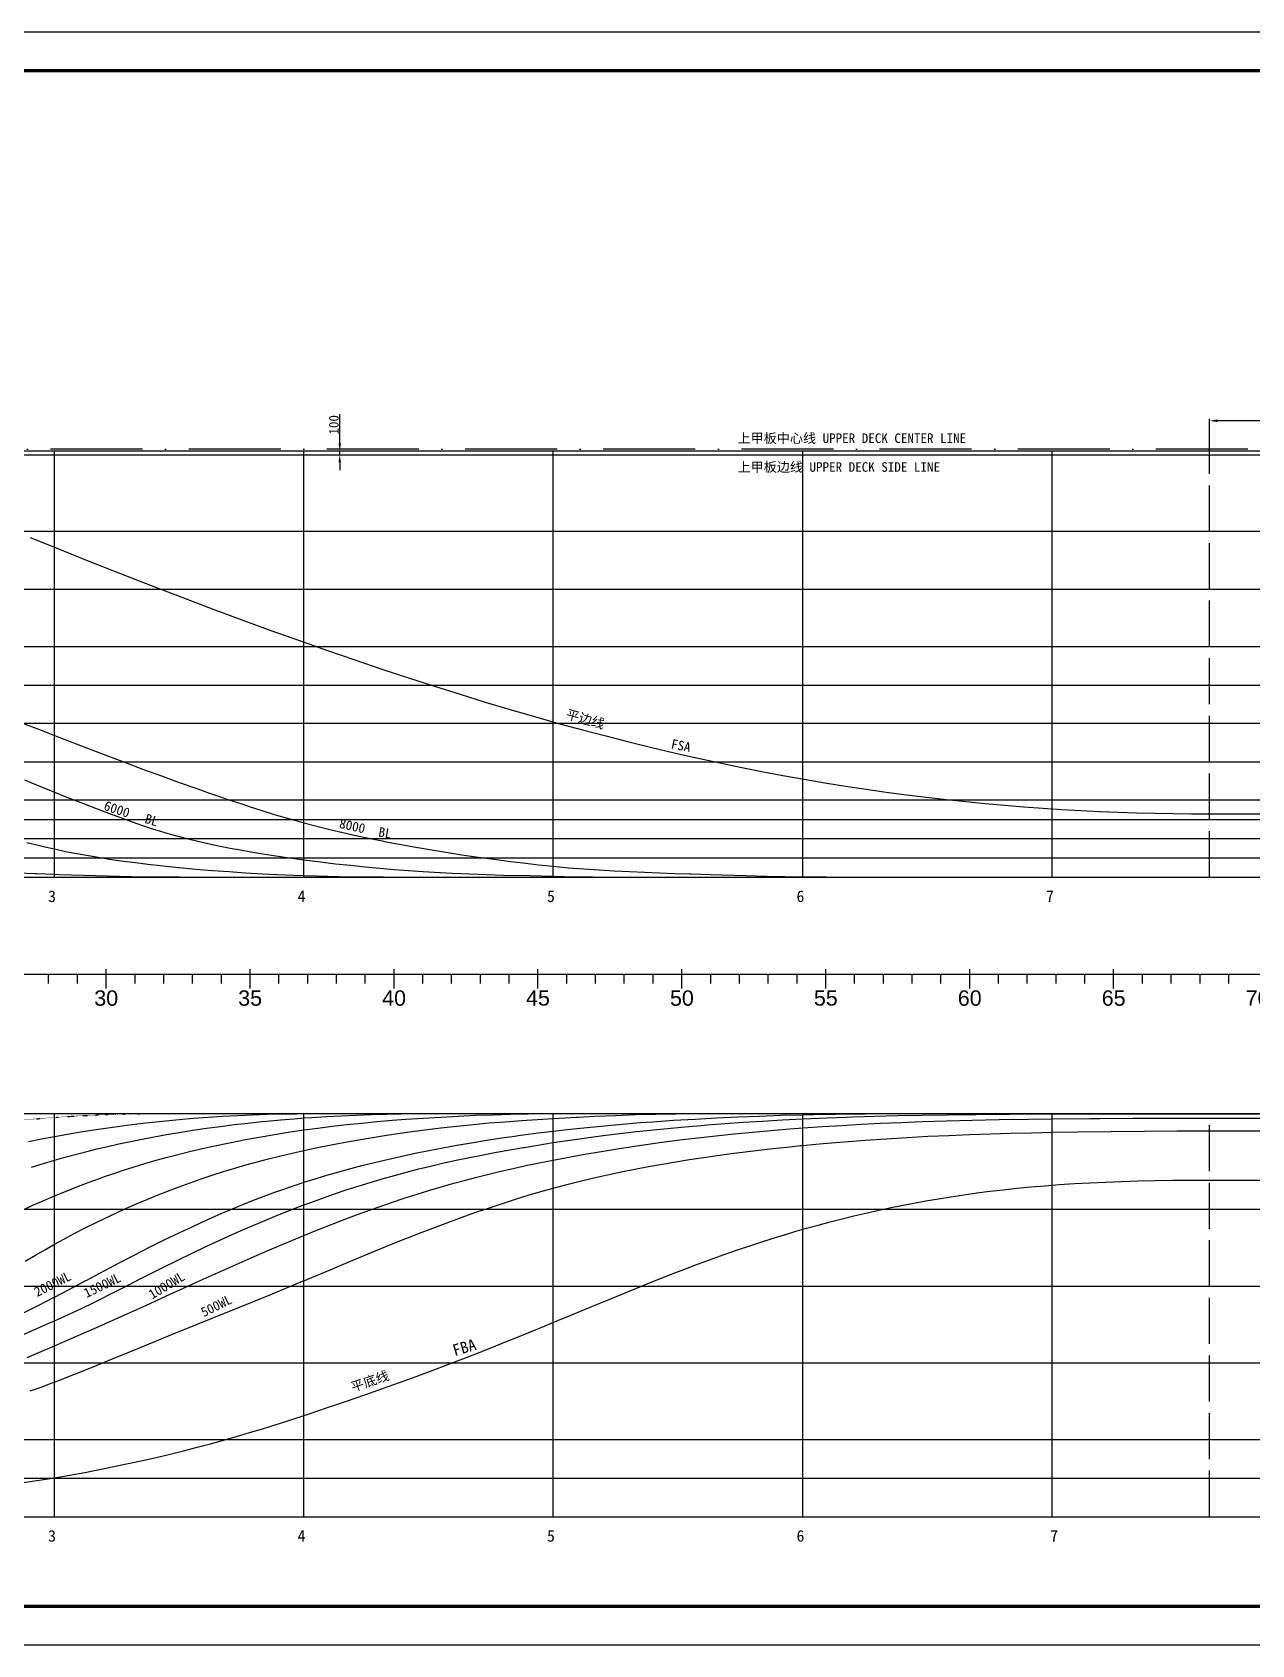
# Model space of a CAD drawing. Header units: millimetres. Extents: x 144707 to 335107, y -68023 to 180297.
# Drawn here: x 258339 to 290115, y 56138 to 98138 of the extents above; entities that cross this region are included whole.
import ezdxf
from ezdxf.enums import TextEntityAlignment as Align

# ---------------------------------------------------------------- set-up
doc = ezdxf.new("R2010")
doc.units = ezdxf.units.MM
for name, pattern in [('ACAD_ISO02W100', [15, 12, -3]), ('ACAD_ISO07W100', [3.5, 0.5, -3]), ('ACAD_ISO10W100', [18, 12, -3, 0, -3])]:
    doc.linetypes.add(name, pattern=pattern)
for name, color, linetype in [('11', 7, 'Continuous'), ('11TEXTE', 4, 'Continuous'), ('DIMENSION', 221, 'Continuous'), ('WATER LINE', 62, 'Continuous')]:
    doc.layers.add(name, color=color, linetype=linetype)
doc.styles.add('SWISS721LIGHTBT', font='swissl.ttf')
doc.dimstyles.new('ISO-25', dxfattribs={"dimtxt": 250, "dimasz": 200, "dimexe": 50, "dimexo": 30, "dimgap": 30, "dimtad": 1, "dimdec": 3, "dimdsep": 46, "dimtxsty": 'Standard', "dimcen": 2.5, "dimadec": 0, "dimazin": 0, "dimtfac": 1, "dimtdec": 3, "dimtmove": 0, "dimatfit": 3, "dimfxl": 1, "dimarcsym": 0})

# ---------------------------------------------------------------- blocks, each defined once
blk = doc.blocks.new('FRAMENUMBER')
for p, q in [((20850, -500), (20850, 0)), ((24600, -500), (24600, 0)), ((28350, -500), (28350, 0)), ((32100, -500), (32100, 0)), ((35850, -500), (35850, 0)), ((39600, -500), (39600, 0)), ((43350, -500), (43350, 0)), ((47100, -500), (47100, 0)), ((19350, -375), (19350, -125)), ((20100, -375), (20100, -125)), ((21600, -375), (21600, -125)), ((22350, -375), (22350, -125)), ((23100, -375), (23100, -125)), ((23850, -375), (23850, -125)), ((25350, -375), (25350, -125)), ((26100, -375), (26100, -125)), ((26850, -375), (26850, -125)), ((27600, -375), (27600, -125)), ((29100, -375), (29100, -125)), ((29850, -375), (29850, -125)), ((30600, -375), (30600, -125)), ((31350, -375), (31350, -125)), ((32850, -375), (32850, -125)), ((33600, -375), (33600, -125)), ((34350, -375), (34350, -125)), ((35100, -375), (35100, -125)), ((36600, -375), (36600, -125)), ((37350, -375), (37350, -125)), ((38100, -375), (38100, -125)), ((38850, -375), (38850, -125)), ((40350, -375), (40350, -125)), ((41100, -375), (41100, -125)), ((41850, -375), (41850, -125)), ((42600, -375), (42600, -125)), ((44100, -375), (44100, -125)), ((44850, -375), (44850, -125)), ((45600, -375), (45600, -125)), ((46350, -375), (46350, -125)), ((47850, -375), (47850, -125)), ((48600, -375), (48600, -125)), ((49350, -375), (49350, -125)), ((50100, -375), (50100, -125))]:
    blk.add_line(p, q)
at = {"layer": '11TEXTE', "style": 'SWISS721LIGHTBT'}
for s, p in [('30', (20850, -750)), ('35', (24600, -750)), ('40', (28350, -750)), ('45', (32100, -750)), ('50', (35850, -750)), ('55', (39600, -750)), ('60', (43350, -750)), ('65', (47100, -750)), ('70', (50850, -750))]:
    blk.add_text(s, height=400, dxfattribs=at).set_placement(p, align=Align.MIDDLE)
blk = doc.blocks.new('*D24')
at = {"layer": 'DEFPOINTS', "color": 0, "transparency": 16777216}
for p in [(266283, 87233), (266283, 87133), (266352, 87133)]:
    blk.add_point(p, dxfattribs=at)
at = {"layer": 'DIMENSION', "color": 0, "lineweight": -2, "transparency": 16777216}
for p, q in [((266352, 87433), (266352, 88193)), ((266313, 87233), (266402, 87233)), ((266313, 87133), (266402, 87133)), ((266352, 87133), (266352, 87233)), ((266352, 86933), (266352, 86733))]:
    blk.add_line(p, q, dxfattribs=at)
at = {"layer": 'DIMENSION', "color": 0, "transparency": 16777216}
for points in [[(266318, 87433), (266385, 87433), (266352, 87233)], [(266318, 86933), (266385, 86933), (266352, 87133)]]:
    blk.add_solid(points, dxfattribs=at)
at = {"layer": 'DIMENSION', "color": 0, "transparency": 16777216, "insert": (266197, 87913), "char_height": 250, "attachment_point": 5, "rotation": 90}
blk.add_mtext('100', dxfattribs=at)
blk = doc.blocks.new('*D30')
at = {"layer": 'DEFPOINTS', "color": 0, "transparency": 16777216}
for p in [(289017, 88019), (289017, 87133), (304417, 87133)]:
    blk.add_point(p, dxfattribs=at)
at = {"layer": 'DIMENSION', "color": 0, "lineweight": -2, "transparency": 16777216}
for p, q in [((289017, 87163), (289017, 88069)), ((304217, 88019), (289217, 88019)), ((304417, 87163), (304417, 88069))]:
    blk.add_line(p, q, dxfattribs=at)
at = {"layer": 'DIMENSION', "color": 0, "transparency": 16777216}
for points in [[(289217, 88053), (289217, 87986), (289017, 88019)], [(304217, 88053), (304217, 87986), (304417, 88019)]]:
    blk.add_solid(points, dxfattribs=at)
at = {"layer": 'DIMENSION', "color": 0, "transparency": 16777216, "insert": (296717, 88174), "char_height": 250, "attachment_point": 5}
blk.add_mtext('15400', dxfattribs=at)

msp = doc.modelspace()

# ---------------------------------------------------------------- linework, layer by layer
at = {"color": 3, "linetype": 'ACAD_ISO10W100', "ltscale": 200}
msp.add_line((304416.5743, 87283.3831), (236116.5743, 87283.3831), dxfattribs=at)
at = {"color": 1}
msp.add_line((289016.5743, 77783.3831), (304416.5743, 77783.3831), dxfattribs=at)
at = {"color": 3}
msp.add_line((289016.5743, 68243.3825), (304416.5743, 68243.3825), dxfattribs=at)
at = {"color": 1}
for points in [[(216206.5908, 56138.493), (335106.5908, 56138.493), (335106.5908, 98138.493), (216206.5908, 98138.493)], [(218706.5908, 57138.493), (334106.5908, 57138.493), (334106.5908, 97138.493), (218706.5908, 97138.493)]]:
    msp.add_lwpolyline(points, close=True, dxfattribs=at)
at = {"color": 1, "const_width": 80}
msp.add_lwpolyline([(218706.5908, 97138.493), (334106.5908, 97138.493), (334106.5908, 57138.493), (218706.5908, 57138.493), (218706.5908, 97178.493)], dxfattribs=at)
at = {"color": 1, "linetype": 'ACAD_ISO02W100', "ltscale": 100}
for points in [[(289016.5743, 76133.3831), (289016.5743, 87283.3831)], [(289016.5743, 59473.3825), (289016.5743, 69973.3825)]]:
    msp.add_lwpolyline(points, dxfattribs=at)
at = {"color": 52}
for points in [[(304416.5743, 85133.3831), (229135.5245, 85133.3831)], [(229135.5245, 83633.3831), (304416.5743, 83633.3831)], [(304416.5743, 82133.3831), (229135.5245, 82133.3831)], [(229135.5245, 81133.3831), (304416.5743, 81133.3831)], [(304416.5743, 80133.3831), (229135.5245, 80133.3831)], [(229135.5245, 79133.3831), (304416.5743, 79133.3831)], [(304416.5743, 78133.3831), (229135.5245, 78133.3831)], [(229135.5245, 77633.3831), (304416.5743, 77633.3831)], [(304416.5743, 77133.3831), (229135.5245, 77133.3831)], [(229135.5245, 76633.3831), (304416.5743, 76633.3831)]]:
    msp.add_lwpolyline(points, dxfattribs=at)
for points in [[(245866.5743, 76133.3831), (287756.5737, 76133.3831)], [(254596.5731, 76133.3831), (287756.5737, 76133.3831)], [(258120.5752, 76133.3831), (258503.5769, 76133.3831)], [(258503.5769, 76133.3831), (259268.5732, 76133.3831)], [(258832.5747, 76133.3831), (287756.5737, 76133.3831)], [(259268.5732, 76133.3831), (260030.5758, 76133.3831)], [(260030.5758, 76133.3831), (260792.5753, 76133.3831)], [(260792.5753, 76133.3831), (261552.5728, 76133.3831)], [(261552.5728, 76133.3831), (263069.5742, 76133.3831)], [(262258.5756, 76133.3831), (287756.5737, 76133.3831)], [(263069.5742, 76133.3831), (266195.5752, 76133.3831)], [(265526.5719, 76133.3831), (287756.5737, 76133.3831)], [(266195.5752, 76133.3831), (267758.5726, 76133.3831)], [(267758.5726, 76133.3831), (269322.5741, 76133.3831)], [(269322.5741, 76133.3831), (270119.5742, 76133.3831)], [(270119.5742, 76133.3831), (270916.5743, 76133.3831)], [(270916.5743, 76133.3831), (271714.5754, 76133.3831)], [(271714.5754, 76133.3831), (272514.5754, 76133.3831)], [(272192.5753, 76133.3831), (287756.5737, 76133.3831)], [(272514.5754, 76133.3831), (273314.5754, 76133.3831)], [(273314.5754, 76133.3831), (274116.5743, 76133.3831)], [(274116.5743, 76133.3831), (274920.5752, 76133.3831)], [(274920.5752, 76133.3831), (275726.5719, 76133.3831)], [(275726.5719, 76133.3831), (276132.5716, 76133.3831)], [(275911.5725, 76133.3831), (287756.5737, 76133.3831)], [(276132.5716, 76133.3831), (276538.5744, 76133.3831)], [(276538.5744, 76133.3831), (276945.5752, 76133.3831)], [(276945.5752, 76133.3831), (277353.5738, 76133.3831)], [(277353.5738, 76133.3831), (277761.5725, 76133.3831)], [(277761.5725, 76133.3831), (278170.5752, 76133.3831)], [(278170.5752, 76133.3831), (278579.5717, 76133.3831)], [(278579.5717, 76133.3831), (278988.5744, 76133.3831)], [(278988.5744, 76133.3831), (279398.5735, 76133.3831)], [(279398.5735, 76133.3831), (279809.5751, 76133.3831)], [(279809.5751, 76133.3831), (280220.5736, 76133.3831)], [(280220.5736, 76133.3831), (280632.5747, 76133.3831)], [(280597.5741, 76133.3831), (287756.5737, 76133.3831)], [(280632.5747, 76133.3831), (281044.5742, 76133.3831)], [(281044.5742, 76133.3831), (281457.5747, 76133.3831)], [(281457.5747, 76133.3831), (281871.5746, 76133.3831)], [(281871.5746, 76133.3831), (282285.5745, 76133.3831)], [(282285.5745, 76133.3831), (282704.5733, 76133.3831)], [(282704.5733, 76133.3831), (283123.575, 76133.3831)], [(283123.575, 76133.3831), (283543.5747, 76133.3831)], [(283543.5747, 76133.3831), (283963.5744, 76133.3831)], [(283963.5744, 76133.3831), (284384.5736, 76133.3831)], [(284384.5736, 76133.3831), (284805.5742, 76133.3831)], [(284805.5742, 76133.3831), (285227.5744, 76133.3831)], [(285227.5744, 76133.3831), (285649.573, 76133.3831)], [(285649.573, 76133.3831), (286071.5746, 76133.3831)], [(286071.5746, 76133.3831), (286493.5732, 76133.3831)], [(286493.5732, 76133.3831), (286915.5748, 76133.3831)], [(286915.5748, 76133.3831), (287338.5744, 76133.3831)], [(287338.5744, 76133.3831), (287756.5737, 76133.3831)], [(263349.573, 69973.3833), (289036.574, 69973.3833)], [(266437.5734, 69973.3833), (289036.574, 69973.3833)], [(268677.5759, 69973.3833), (289036.574, 69973.3833)], [(271483.5756, 69973.3833), (289036.574, 69973.3833)], [(275449.576, 69973.3833), (289036.574, 69973.3833)]]:
    msp.add_lwpolyline(points)
at = {"layer": '11', "color": 233, "linetype": 'Continuous'}
for points in [[(255812.5743, 87133.3812), (258916.5743, 87133.3812), (262166.5743, 87133.3812), (271916.5743, 87133.3812), (278416.5743, 87133.3812), (289016.5743, 87133.3812), (304416.5743, 87133.3812)], [(256516.5743, 87233.3812), (256516.5743, 87233.3812), (304416.5743, 87233.3812), (304416.5743, 87233.3812), (304416.5743, 87233.3812)]]:
    msp.add_lwpolyline(points, dxfattribs=at)
at = {"layer": '11', "color": 3, "linetype": 'Continuous'}
for points in [[(258287.4743, 84976.5831), (258916.5743, 84723.3831), (259774.3743, 84380.8831), (260613.7743, 84049.9831), (261435.4743, 83730.1831), (262239.9743, 83421.5831), (263028.1743, 83123.6831), (263800.6743, 82836.3831), (264558.0743, 82559.4831), (265300.9743, 82292.6831), (266029.9743, 82035.8831), (266745.6743, 81788.7831), (267448.6743, 81551.1831), (268139.3743, 81322.9831), (268818.3743, 81103.7831), (269486.2743, 80893.5831), (270143.3743, 80692.0831), (270790.2743, 80499.0831), (271427.3743, 80314.4831), (272055.0743, 80137.9831), (272673.7743, 79969.3831), (273283.9743, 79808.6831), (273886.0743, 79655.4831), (274480.2743, 79509.6831), (275067.0743, 79371.1831), (275646.7743, 79239.6831), (276219.5743, 79115.0831), (276785.9743, 78997.1831), (277346.1743, 78885.8831), (277900.5743, 78780.9831), (278449.1743, 78682.2831), (278992.4743, 78589.5831), (279530.6743, 78502.8831), (280063.8743, 78421.8831), (280592.4743, 78346.4831), (281116.4743, 78276.5831), (281636.2743, 78211.9831), (282151.9743, 78152.4831), (282663.6743, 78097.9831), (283171.5743, 78048.3831), (283675.8743, 78003.4831), (284176.6743, 77963.1831), (284674.1743, 77927.3831), (285168.3743, 77895.7831), (285659.4743, 77868.4831), (286147.4743, 77845.1831), (286632.5743, 77825.7831), (287114.8743, 77810.1831), (287594.2743, 77798.2831), (288071.0743, 77789.8831), (288545.0743, 77784.9831), (289016.5743, 77783.3831)], [(257530.4743, 80351.8831), (258527.6743, 79973.8831), (258916.5743, 79825.1831), (259709.7743, 79519.1831), (260330.1743, 79281.1831), (260879.9743, 79073.2831), (260923.1743, 79057.0831), (261241.6743, 78938.3831), (261730.2743, 78758.6831), (262166.5743, 78600.4831), (262649.6743, 78428.1831), (262908.2743, 78338.0831), (263136.5743, 78258.2831), (263465.2743, 78147.2831), (263797.1743, 78038.3831), (264017.6743, 77965.9831), (264319.0743, 77868.0831), (264618.0743, 77774.3831), (264918.8743, 77684.7831), (265142.2743, 77620.9831), (265416.5743, 77545.7831), (265754.3743, 77457.4831), (266093.0743, 77373.3831), (266432.4743, 77293.3831), (266772.2743, 77217.3831), (267112.4743, 77144.9831), (267452.7743, 77075.7831), (267515.1743, 77063.4831), (267860.3743, 76996.9831), (268277.9743, 76920.6831), (268696.4743, 76848.4831), (269115.7743, 76780.0831), (269535.8743, 76715.3831), (269956.6743, 76654.0831), (270378.2743, 76595.9831), (270800.4743, 76541.2831), (271127.9743, 76500.9831), (271531.0743, 76454.8831), (271916.5743, 76414.6831), (272314.0743, 76378.0831), (272711.2743, 76346.3831), (273107.9743, 76319.2831), (273504.0743, 76296.2831), (273899.1743, 76276.5831), (274293.2743, 76259.6831), (274686.2743, 76244.6831), (275077.8743, 76230.8831), (275468.0743, 76217.6831), (275506.6743, 76216.3831), (276009.9743, 76200.2831), (276933.1743, 76173.6831), (277476.6743, 76158.5831), (277958.8743, 76148.2831), (278416.5743, 76141.3831), (278492.1743, 76140.4831), (279025.7743, 76136.1831), (279587.7743, 76134.3831)], [(258138.7743, 78666.4831), (258404.3743, 78554.0831), (258598.7743, 78473.0831), (258916.5743, 78343.7831), (259303.2743, 78190.4831), (259339.5743, 78176.2831), (259425.9743, 78142.6831), (259830.2743, 77987.1831), (260233.3743, 77834.6831), (260636.3743, 77684.7831), (261039.9743, 77538.9831), (261239.8743, 77469.9831), (261475.5743, 77392.2831), (261704.5743, 77320.8831), (261933.0743, 77253.5831), (262166.5743, 77189.0831), (262403.3743, 77127.8831), (262651.1743, 77067.9831), (262913.4743, 77008.7831), (263193.9743, 76949.6831), (263495.7743, 76890.0831), (263769.7743, 76839.2831), (264036.9743, 76792.2831), (264350.5743, 76740.3831), (264683.2743, 76688.6831), (265037.8743, 76636.8831), (265416.5743, 76584.8831), (265848.9743, 76529.5831), (266242.0743, 76482.6831), (266631.4743, 76439.5831), (267015.4743, 76400.1831), (267394.4743, 76364.5831), (267770.3743, 76332.4831), (268146.0743, 76303.6831), (268525.4743, 76277.8831), (268956.8743, 76252.3831), (268975.5743, 76251.2831), (269277.6743, 76235.6831), (269731.1743, 76215.7831), (270176.5743, 76200.1831), (270615.4743, 76187.6831), (271307.1743, 76170.7831), (271916.5743, 76158.1831), (272206.3743, 76152.8831), (272956.2743, 76141.5831), (273597.4743, 76135.3831), (273902.3743, 76134.3831)], [(258197.0743, 77035.4831), (258425.9743, 76977.9831), (258664.7743, 76921.3831), (258916.5743, 76865.1831), (259209.6743, 76803.8831), (259504.2743, 76746.6831), (259800.9743, 76693.0831), (260100.7743, 76642.7831), (260404.7743, 76595.4831), (260713.7743, 76550.9831), (261028.1743, 76509.1831), (261347.0743, 76470.0831), (261669.2743, 76433.7831), (261993.2743, 76399.9831), (262145.7743, 76384.9831), (262166.5743, 76382.9831), (262602.0743, 76343.2831), (263034.5743, 76307.3831), (263466.1743, 76275.2831), (263899.7743, 76246.8831), (264337.8743, 76222.0831), (264715.2743, 76203.4831), (265150.6743, 76184.9831), (265416.5743, 76175.2831), (265746.2743, 76165.4831), (266322.9743, 76152.6831), (266902.2743, 76144.0831), (267485.0743, 76138.5831), (268071.6743, 76135.3831), (268455.1743, 76134.3831)], [(257947.8743, 76247.1831), (258420.7743, 76227.3831), (258466.8743, 76225.5831), (258916.5743, 76208.9831), (259039.0743, 76204.7831), (259678.1743, 76183.5831), (260300.2743, 76165.5831), (260916.8743, 76151.6831), (261537.0743, 76142.0831), (262166.5743, 76136.4831), (262551.1743, 76134.6831), (262719.0743, 76134.3831)], [(268809.5736, 76133.3831), (287756.5737, 76133.3831)], [(252704.8743, 69973.3844), (289036.574, 69973.3833)], [(257931.2743, 64140.5525), (258383.3743, 64337.8925), (258833.4743, 64537.5025), (258916.5743, 64574.7125), (259279.9743, 64740.6925), (259619.9743, 64900.1025), (259941.4743, 65054.8725), (260082.5743, 65124.1825), (260423.3743, 65294.2725), (260872.7743, 65522.1925), (261170.5743, 65673.8125), (261672.2743, 65927.4625), (262166.5743, 66173.5825), (262485.6743, 66329.5625), (262806.6743, 66483.3725), (263129.5743, 66634.7025), (263454.2743, 66783.2625), (263780.7743, 66928.7525), (264109.1743, 67070.9525), (264439.2743, 67209.6325), (264770.9743, 67344.6125), (265104.1743, 67475.7025), (265416.5743, 67594.4325), (265597.4743, 67661.2425), (265903.8743, 67771.8725), (266211.7743, 67879.5325), (266521.2743, 67983.9125), (266832.3743, 68084.7725), (267145.0743, 68181.9325), (267459.2743, 68275.2725), (267774.8743, 68364.7325), (268091.7743, 68450.3125), (268409.6743, 68532.0425), (268677.9743, 68597.8725), (269030.4743, 68680.0325), (269382.8743, 68757.1725), (269734.8743, 68830.0025), (270086.2743, 68899.1925), (270436.9743, 68965.3725), (270787.3743, 69029.0225), (271138.2743, 69090.4925), (271153.6743, 69093.1425), (271514.4743, 69153.5425), (271916.5743, 69217.7025), (272350.2743, 69282.8825), (272782.3743, 69344.0225), (273214.3743, 69401.3625), (273648.1743, 69455.1525), (274085.6743, 69505.6825), (274529.1743, 69553.0825), (274980.9743, 69597.5825), (275443.9743, 69639.4825), (275771.8743, 69667.0825), (275925.9743, 69679.3825), (276392.8743, 69714.5825), (276872.5743, 69747.5825), (277367.3743, 69778.2825), (277880.2743, 69806.8825), (278416.5743, 69833.3825), (279054.0743, 69861.1825), (279551.2743, 69879.9825), (279715.6743, 69885.7825), (280297.3743, 69904.0825), (280893.4743, 69919.5825), (281517.7743, 69932.4825), (282188.1743, 69942.9825), (282934.6743, 69951.3825), (283815.2743, 69957.8825), (284916.5743, 69962.6825), (285369.0743, 69963.8825), (285600.2743, 69964.3825), (286261.9743, 69965.5825), (288507.5743, 69967.5825), (288564.5743, 69967.5825), (289016.5743, 69967.5825), (304416.5743, 69967.5825)], [(258110.8743, 64786.0325), (258512.7743, 64987.0625), (258912.7743, 65192.0225), (258916.5743, 65193.9925), (259281.8743, 65384.7125), (259739.5743, 65627.1325), (259775.7743, 65646.3425), (259842.0743, 65681.5325), (260233.8743, 65889.4325), (260622.2743, 66094.0125), (261008.5743, 66294.5525), (261394.0743, 66490.7625), (261779.6743, 66682.5525), (262166.5743, 66869.8025), (262501.8743, 67026.9725), (262743.3743, 67137.5125), (263012.2743, 67258.2325), (263282.4743, 67376.9125), (263554.1743, 67493.2725), (263827.6743, 67606.9125), (264103.3743, 67717.3525), (264381.4743, 67824.1425), (264662.1743, 67927.0825), (264945.0743, 68026.3425), (265034.7743, 68056.9525), (265045.2743, 68060.5525), (265186.8743, 68107.9425), (265227.9743, 68121.7425), (265416.5743, 68184.0225), (265713.8743, 68277.4025), (266017.1743, 68368.4725), (266326.6743, 68457.2825), (266642.6743, 68543.8425), (266965.6743, 68628.1925), (267295.9743, 68710.3625), (267633.9743, 68790.3725), (267972.0743, 68866.4725), (268318.0743, 68940.4925), (268672.3743, 69012.4225), (269035.0743, 69082.2425), (269406.3743, 69149.8825), (269786.4743, 69215.3025), (270175.0743, 69278.3925), (270572.0743, 69339.0425), (270976.9743, 69397.1225), (270997.8743, 69400.0125), (271126.9743, 69417.7025), (271521.8743, 69469.5825), (271916.5743, 69518.2825), (272352.9743, 69568.1825), (272795.6743, 69614.8825), (273246.1743, 69658.5825), (273706.8743, 69699.4825), (274181.7743, 69737.6825), (274505.8743, 69761.6825), (275045.9743, 69798.3825), (275607.9743, 69832.2825), (276167.5743, 69861.9825), (276726.0743, 69887.6825), (277285.4743, 69909.8825), (277847.9743, 69928.7825), (278416.5743, 69944.2825), (278988.4743, 69955.7825), (279272.7743, 69960.1825), (280049.8743, 69968.2825), (280816.0743, 69972.2825), (280885.8743, 69972.3825)], [(258140.4743, 67488.2225), (258375.3743, 67594.8025), (258624.5743, 67704.1925), (258916.5743, 67828.2025), (259205.9743, 67946.7525), (259499.8743, 68063.0125), (259794.8743, 68175.5925), (260088.2743, 68283.3525), (260224.3743, 68331.9125), (260468.3743, 68416.5025), (260717.3743, 68499.4325), (260995.2743, 68587.9625), (261276.9743, 68673.4925), (261564.8743, 68756.7125), (261860.9743, 68838.0725), (262166.5743, 68917.8825), (262468.4743, 68992.6625), (262779.4743, 69065.6725), (263100.2743, 69136.9725), (263431.3743, 69206.5725), (263773.3743, 69274.4525), (263846.4743, 69288.4625), (263998.5743, 69317.0925), (264352.8743, 69380.8625), (264705.6743, 69440.3525), (265059.1743, 69495.9825), (265416.5743, 69548.1825), (265783.4743, 69597.6825), (266157.4743, 69644.2825), (266537.4743, 69687.6825), (266923.8743, 69727.8825), (267318.9743, 69765.0825), (267727.4743, 69799.5825), (268069.3743, 69825.5825), (268526.1743, 69857.0825), (268981.8743, 69884.4825), (269436.4743, 69908.2825), (269890.4743, 69928.5825), (270344.1743, 69945.1825), (270797.9743, 69958.0825), (271252.3743, 69967.1825), (271707.6743, 69972.1825), (271747.9743, 69972.3825)], [(258153.2743, 66127.5025), (258421.6743, 66286.7925), (258682.7743, 66437.4525), (258916.5743, 66568.4225), (259183.8743, 66714.3725), (259434.1743, 66847.5025), (259703.5743, 66986.5425), (259971.2743, 67120.2425), (260238.6743, 67249.6325), (260520.6743, 67382.0525), (260602.6743, 67419.8325), (260794.4743, 67506.9325), (261073.3743, 67629.9625), (261348.1743, 67746.9125), (261620.3743, 67858.4925), (261892.1743, 67965.6925), (262166.5743, 68069.6325), (262452.7743, 68173.3425), (262740.5743, 68273.5925), (263029.9743, 68370.2625), (263321.0743, 68463.1925), (263613.5743, 68552.2525), (263907.5743, 68637.3725), (264202.8743, 68718.5625), (264499.2743, 68795.9525), (264781.2743, 68865.9625), (264816.4743, 68874.4925), (265111.1743, 68944.0125), (265416.5743, 69012.7025), (265773.7743, 69088.8325), (266131.5743, 69160.8925), (266490.0743, 69229.0725), (266849.0743, 69293.5025), (267208.7743, 69354.2625), (267569.0743, 69411.4025), (267929.9743, 69464.9825), (268291.4743, 69514.8825), (268368.6743, 69525.0825), (268565.5743, 69550.4825), (268985.6743, 69601.4825), (269406.3743, 69647.9825), (269827.3743, 69690.3825), (270248.2743, 69728.4825), (270668.3743, 69762.8825), (271086.8743, 69793.6825), (271503.0743, 69821.5825), (271916.5743, 69847.1825), (272518.4743, 69880.7825), (272551.6743, 69882.4825), (273001.1743, 69904.9825), (273532.6743, 69927.7825), (274061.1743, 69945.8825), (274585.6743, 69959.1825), (275105.6743, 69967.6825), (275621.4743, 69972.1825), (275719.1743, 69972.3825)], [(258204.3743, 63623.6425), (258452.6743, 63726.9025), (258512.9743, 63752.1825), (258916.5743, 63923.3725), (259494.1743, 64172.9725), (260074.6743, 64428.6525), (260670.6743, 64695.4925), (261297.1743, 64978.9725), (261953.9743, 65277.9525), (262166.5743, 65375.1225), (262633.8743, 65588.5325), (263101.7743, 65800.9025), (263571.2743, 66011.6425), (264043.3743, 66220.1125), (264519.0743, 66425.7125), (264999.1743, 66628.0725), (265416.5743, 66799.7325), (265795.4743, 66952.6925), (266152.1743, 67093.3525), (266399.8743, 67188.9025), (266649.0743, 67283.2325), (267004.0743, 67414.1725), (267353.8743, 67539.1425), (267696.4743, 67657.3925), (268033.4743, 67769.5825), (268366.4743, 67876.3125), (268697.2743, 67978.1525), (269027.3743, 68075.6125), (269324.8743, 68159.9125), (269624.3743, 68241.3625), (269926.6743, 68320.2425), (270233.8743, 68397.0125), (270547.6743, 68472.0825), (270870.1743, 68545.8325), (271203.6743, 68618.7425), (271551.1743, 68691.3425), (271916.5743, 68764.2825), (272324.0743, 68841.8425), (272738.5743, 68916.7025), (273160.5743, 68988.8925), (273590.5743, 69058.4125), (274028.7743, 69125.2525), (274276.6743, 69161.3225), (274744.3743, 69226.0725), (275213.1743, 69286.6025), (275683.0743, 69343.1125), (276154.2743, 69395.8425), (276627.4743, 69445.0425), (277103.1743, 69490.8825), (277582.4743, 69533.5825), (278066.6743, 69573.0825), (278303.7743, 69591.1825), (278416.5743, 69599.4825), (278926.9743, 69635.0825), (279429.9743, 69666.8825), (279935.5743, 69695.6825), (280450.4743, 69721.7825), (280980.5743, 69745.3825), (281530.8743, 69766.5825), (282160.9743, 69787.0825), (282826.4743, 69804.8825), (283534.9743, 69819.8825), (284296.0743, 69832.0825), (284916.5743, 69839.3825), (285907.0743, 69847.3825), (286162.1743, 69848.7825), (287014.0743, 69851.5825), (288193.6743, 69852.1825), (289016.5743, 69851.9825), (304416.5743, 69851.9825)], [(258239.8743, 69245.6725), (258577.4743, 69314.1625), (258916.5743, 69379.1825), (259253.9743, 69439.9925), (259596.4743, 69497.7825), (259947.1743, 69552.9825), (260308.6743, 69605.9825), (260682.6743, 69656.6825), (261068.6743, 69705.0825), (261300.3743, 69732.2825), (261650.1743, 69770.5825), (261996.6743, 69805.2825), (262166.5743, 69821.0825), (262538.6743, 69852.5825), (262914.7743, 69880.3825), (263295.0743, 69904.5825), (263678.9743, 69924.8825), (264065.4743, 69941.4825), (264453.0743, 69954.5825), (264840.1743, 69964.0825), (265225.2743, 69970.2825), (265416.5743, 69972.1825), (265483.4743, 69972.3825)], [(258323.2743, 68580.5525), (258630.6743, 68674.6925), (258916.5743, 68758.7425), (259221.7743, 68844.6425), (259526.3743, 68926.4025), (259832.0743, 69004.4225), (260025.7743, 69051.8425), (260309.4743, 69118.5125), (260599.5743, 69183.3425), (260895.5743, 69246.1725), (261200.0743, 69307.4325), (261513.2743, 69367.1125), (261835.9743, 69425.2525), (262166.5743, 69481.4825), (262525.5743, 69538.7825), (262883.7743, 69591.9825), (263240.7743, 69641.0825), (263597.1743, 69686.1825), (263955.7743, 69727.5825), (264321.7743, 69765.7825), (264455.5743, 69778.7825), (264804.8743, 69810.5825), (265166.8743, 69840.0825), (265416.5743, 69858.6825), (265613.5743, 69872.0825), (266003.2743, 69896.0825), (266392.4743, 69916.8825), (266781.4743, 69934.3825), (267169.4743, 69948.6825), (267557.1743, 69959.6825), (267944.8743, 69967.4825), (268333.7743, 69971.9825), (268438.8743, 69972.3825)], [(258286.4743, 62749.3225), (258573.8743, 62851.2425), (258860.2743, 62957.7125), (258916.5743, 62979.1925), (259422.1743, 63176.7725), (259930.5743, 63380.4225), (260448.4743, 63591.5925), (260983.2743, 63811.1725), (261536.2743, 64037.8025), (262100.6743, 64268.0525), (262166.5743, 64294.8825), (262940.3743, 64609.1725), (263737.6743, 64932.0925), (264555.5743, 65264.9625), (265380.8743, 65605.4725), (265416.5743, 65620.3225), (266101.0743, 65906.1725), (266633.6743, 66129.0725), (267193.1743, 66361.3825), (267660.6743, 66552.5325), (268077.0743, 66719.5525), (268260.0743, 66791.7925), (268359.9743, 66830.9725), (268775.0743, 66991.3325), (269166.4743, 67138.6225), (269539.9743, 67275.2125), (269899.8743, 67402.8025), (270249.2743, 67522.6525), (270590.8743, 67635.7325), (270926.7743, 67742.8225), (271258.6743, 67844.5325), (271588.1743, 67941.3825), (271916.5743, 68033.7825), (272266.7743, 68127.3725), (272618.3743, 68216.0825), (272971.1743, 68300.1625), (273325.0743, 68379.8425), (273680.0743, 68455.3625), (274035.9743, 68526.9325), (274392.7743, 68594.7725), (274750.3743, 68659.0625), (275108.7743, 68719.9725), (275467.9743, 68777.6825), (275827.6743, 68832.3425), (276188.1743, 68884.0725), (276549.1743, 68933.0025), (276910.7743, 68979.2525), (277272.8743, 69022.9225), (277635.4743, 69064.1125), (277998.5743, 69102.9025), (278362.0743, 69139.3825), (278416.5743, 69144.6525), (278753.3743, 69176.2925), (278949.4743, 69193.9825), (279498.2743, 69240.5025), (280045.3743, 69282.4125), (280591.0743, 69319.7225), (281135.2743, 69352.5925), (281678.1743, 69381.2625), (282219.9743, 69406.1025), (282760.6743, 69427.4725), (283300.5743, 69445.8025), (283839.7743, 69461.4925), (284378.3743, 69474.9825), (284916.5743, 69486.4825), (285582.5743, 69498.6825), (286455.7743, 69510.9825), (287319.1743, 69518.9825), (288172.2743, 69523.2825), (289016.5743, 69524.5825), (304416.5743, 69524.6607)], [(258103.5743, 60360.8905), (258515.2743, 60423.9685), (258919.3743, 60489.5625), (259316.2743, 60557.6725), (259706.5743, 60628.3025), (260090.5743, 60701.4425), (260468.7743, 60777.0825), (260841.4743, 60855.2025), (261209.0743, 60935.7725), (261571.8743, 61018.7825), (261930.2743, 61104.1925), (262284.4743, 61191.9625), (262634.6743, 61282.0625), (262981.3743, 61374.4325), (263324.5743, 61469.0225), (263664.6743, 61565.7925), (264001.6743, 61664.6725), (264335.8743, 61765.6025), (264667.4743, 61868.5325), (264996.5743, 61973.3825), (265524.2743, 62145.4525), (266033.9743, 62315.1625), (266526.5743, 62482.5225), (267002.6743, 62647.5125), (267463.1743, 62810.1725), (267908.7743, 62970.4725), (268340.1743, 63128.4425), (268758.1743, 63284.0725), (269163.4743, 63437.3725), (269556.8743, 63588.3625), (269938.8743, 63737.0225), (270310.2743, 63883.3725), (270671.6743, 64027.4125), (271023.8743, 64169.1525), (271367.3743, 64308.6025), (271702.8743, 64445.7625), (272030.9743, 64580.6425), (272352.2743, 64713.2425), (272667.4743, 64843.5725), (272977.0743, 64971.6525), (273281.7743, 65097.4725), (273581.9743, 65221.0525), (273878.2743, 65342.3825), (274171.2743, 65461.4825), (274461.5743, 65578.3725), (274749.5743, 65693.0325), (275035.9743, 65805.4925), (275321.0743, 65915.7525), (275605.4743, 66023.8225), (275889.5743, 66129.7025), (276173.9743, 66233.4125), (276459.1743, 66334.9625), (276745.4743, 66434.3525), (277033.4743, 66531.5925), (277323.4743, 66626.7025), (277615.9743, 66719.6825), (277911.4743, 66810.5425), (278210.1743, 66899.2925), (278512.7743, 66985.9325), (278819.3743, 67070.4925), (279130.5743, 67152.9725), (279446.5743, 67233.3825), (279750.4743, 67307.6525), (280056.3743, 67379.5025), (280364.6743, 67448.8525), (280675.4743, 67515.6325), (280989.0743, 67579.7625), (281305.7743, 67641.1925), (281625.9743, 67699.8425), (281949.8743, 67755.6725), (282277.9743, 67808.6125), (282610.5743, 67858.6225), (282948.2743, 67905.6625), (283291.3743, 67949.6925), (283640.4743, 67990.6825), (283996.0743, 68028.6025), (284358.7743, 68063.4325), (284729.0743, 68095.1625), (285107.7743, 68123.7825), (285495.4743, 68149.2825), (285892.9743, 68171.6725), (286300.8743, 68190.9725), (286720.0743, 68207.1925), (287151.3743, 68220.3625), (287595.7743, 68230.5225), (288054.0743, 68237.7125), (288527.3743, 68241.9725), (289016.5743, 68243.3825)]]:
    msp.add_lwpolyline(points, dxfattribs=at)
at = {"layer": '11', "color": 3, "linetype": 'ACAD_ISO07W100'}
msp.add_lwpolyline([(258040.7743, 69801.0825), (258405.0743, 69833.1825), (258774.5743, 69862.4825), (258916.5743, 69872.8825), (258954.2743, 69875.5825), (259343.1743, 69901.2825), (259732.4743, 69923.2825), (260122.3743, 69941.4825), (260512.7743, 69955.5825), (260903.5743, 69965.5825), (261294.8743, 69971.4825), (261479.5743, 69972.3825)], dxfattribs=at)
at = {"layer": 'WATER LINE'}
msp.add_line((235816.5743, 73607.7953), (305266.5743, 73607.7953), dxfattribs=at)
for points in [[(258916.5743, 76133.3831), (258916.5743, 87233.3846)], [(265416.5743, 76133.3831), (265416.5743, 87233.3846)], [(271916.5743, 76133.3831), (271916.5743, 87233.3846)], [(278416.5743, 76133.3831), (278416.5743, 87233.3846)], [(284916.5743, 76133.3831), (284916.5743, 87233.3846)], [(236080.5758, 76133.3831), (304416.5743, 76133.3831)], [(258916.5743, 59473.3825), (258916.5743, 69973.3833)], [(265416.5743, 59473.3825), (265416.5743, 69973.3833)], [(271916.5743, 59473.3825), (271916.5743, 69973.3833)], [(278416.5743, 59473.3825), (278416.5743, 69973.3833)], [(284916.5743, 59473.3825), (284916.5743, 69973.3833)], [(289036.574, 69973.3833), (304416.5743, 69973.3833)]]:
    msp.add_lwpolyline(points, dxfattribs=at)
at = {"layer": 'WATER LINE', "color": 52}
for points in [[(304416.5743, 67473.3829), (231080.5758, 67473.3829)], [(304416.5743, 65473.3833), (231080.5758, 65473.3833)], [(304416.5743, 63473.3833), (231080.5758, 63473.3833)], [(304416.5743, 61473.3833), (231080.5758, 61473.3833)], [(231080.5758, 60473.384), (304416.5743, 60473.384)], [(231080.5758, 59473.3825), (304416.5743, 59473.3825)]]:
    msp.add_lwpolyline(points, dxfattribs=at)

# ---------------------------------------------------------------- block references
at = {"layer": 'WATER LINE'}
msp.add_blockref('FRAMENUMBER', (239416.5743, 73732.7953), dxfattribs=at)

# ---------------------------------------------------------------- texts
at = {"layer": '11TEXTE'}
for s, height, rotation, p in [('FSA', 250, 348.39003023, (274967.4046, 79488.3178)), ('6000', 250, 341.54269172, (260183.9568, 77891.0194)), ('BL', 250, 343.19168601, (261251.5269, 77549.4377)), ('8000', 250, 347.61365692, (266320.3742, 77416.6707)), ('BL', 250, 349.56187602, (267343.946, 77195.9836)), ('2000WL', 250, 26.82104905, (258466.9448, 65194.1042)), ('1500WL', 250, 25.83785361, (259757.5559, 65166.8839)), ('1000WL', 250, 31.07822501, (261466.353, 65131.7002)), ('500WL', 250, 26.46918343, (262809.9739, 64668.0977)), ('FBA', 300, 16.56997467, (269346.4453, 63653.5907))]:
    msp.add_text(s, height=height, rotation=rotation, dxfattribs=at).set_placement(p)
at = {"layer": '11TEXTE', "char_height": 250, "width": 7530.551, "attachment_point": 7}
for s, insert in [('{\\f宋体|b0|i0|c134|p2;上甲板中心线 UPPER DECK CENTER LINE}', (276715.8305, 87412.3726)), ('{\\f宋体|b0|i0|c134|p2;上甲板边线 UPPER DECK SIDE LINE}', (276715.8305, 86662.1425))]:
    msp.add_mtext(s, dxfattribs=dict(at, insert=insert))
at = {"layer": '11TEXTE', "char_height": 250, "width": 1067.895, "attachment_point": 1}
for s, insert, rotation in [('{\\fRomanS|b0|i0|c134|p2;平边线}', (272294.7224, 80509.2065), 344.27368664), ('{\\fRomanS|b0|i0|c134|p2;平底线}', (266611.6232, 62954.7804), 19)]:
    msp.add_mtext(s, dxfattribs=dict(at, insert=insert, rotation=rotation))
at = {"layer": 'WATER LINE'}
for s, p in [('3', (258753.2811, 75484.0415)), ('4 ', (265253.2811, 75484.0415)), ('5', (271753.2811, 75484.0415)), ('6', (278253.2811, 75484.0415)), ('7', (284753.2811, 75484.0415)), ('3', (258753.2811, 58824.0409)), ('4 ', (265253.2811, 58824.0409)), ('5', (271753.2811, 58824.0409)), ('6', (278253.2811, 58824.0409)), ('7', (284864.2812, 58824.0409))]:
    msp.add_text(s, height=300, dxfattribs=at).set_placement(p)

# ---------------------------------------------------------------- dimensions: what is measured, and where the dimension line sits
at = {"layer": 'DIMENSION'}
dim = msp.add_linear_dim(base=(289016.5743, 88019.2221), p1=(304416.5743, 87133.3846), p2=(289016.5743, 87133.3846), dimstyle='ISO-25', dxfattribs=at)
dim.commit()
dim.dimension.update_dxf_attribs({"geometry": '*D30', "text_midpoint": (296716.5743, 88174.2221)})
dim = msp.add_linear_dim(base=(266351.6689, 87133.3846), p1=(266283.3348, 87233.3846), p2=(266283.3348, 87133.3846), angle=90, dimstyle='ISO-25', dxfattribs=at)
dim.commit()
dim.dimension.update_dxf_attribs({"geometry": '*D24', "text_midpoint": (266351.6689, 87913.3846), "dimtype": 160})

doc.saveas('drawing.dxf')
